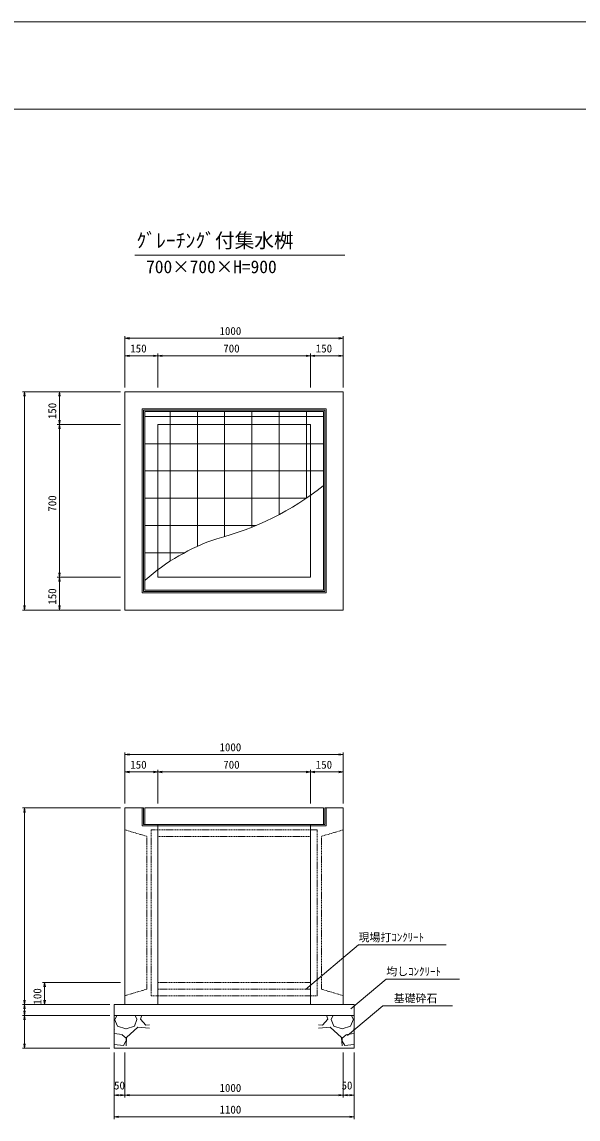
# Model space of a CAD drawing. Units: millimetres on the paper. Extents: x 0 to 841, y 0 to 594.
# Drawn here: x 381.7 to 509.2, y 342.7 to 594 of the extents above; entities that cross this region are included whole.
import ezdxf
from ezdxf.enums import TextEntityAlignment as Align

# ---------------------------------------------------------------- set-up
doc = ezdxf.new("R2010")
doc.units = ezdxf.units.MM
doc.linetypes.add('USER1', pattern=[0.375, 0.25, -0.125])
for name, color, linetype, lineweight in [('D-STR-DIM（寸法）', 7, 'Continuous', 18), ('D-STR-HTXT（旗揚げ）', 7, 'Continuous', 18), ('D-STR-STR1（構造物）', 4, 'Continuous', 18), ('D-STR-STRn（構造物）', 7, 'Continuous', 18), ('D-STR（構造物外形線）', 1, 'Continuous', 18), ('D-TTL(外枠）', 2, 'Continuous', 18), ('DEFPOINTS_2', 8, 'Continuous', 18)]:
    doc.layers.add(name, color=color, linetype=linetype, lineweight=lineweight)
doc.layers.add('D-STR-TXT（文字）', color=7, linetype='Continuous')
doc.layers.add('D-TTL-TXT（文字）', color=7, linetype='Continuous')
doc.styles.add('ＭＳ ゴシック', font='')
doc.styles.get('ＭＳ ゴシック').set_extended_font_data('MS Gothic')

msp = doc.modelspace()

# ---------------------------------------------------------------- linework, layer by layer
at = {"layer": 'D-STR-DIM（寸法）'}
for p, q in [((405.34, 510.282), (405.34, 522.032)), ((405.34, 521.532), (406.34, 521.698)), ((406.34, 521.365), (405.34, 521.532)), ((405.34, 521.532), (406.34, 521.532)), ((406.34, 521.532), (454.34, 521.532)), ((454.34, 521.698), (455.34, 521.532)), ((455.34, 521.532), (454.34, 521.365)), ((455.34, 521.532), (454.34, 521.532)), ((455.34, 510.282), (455.34, 522.032)), ((405.34, 510.282), (405.34, 518.032)), ((412.84, 510.282), (412.84, 518.032)), ((412.84, 510.282), (412.84, 518.032)), ((447.84, 510.282), (447.84, 518.032)), ((447.84, 510.282), (447.84, 518.032)), ((455.34, 510.282), (455.34, 518.032)), ((405.34, 517.532), (406.34, 517.698)), ((406.34, 517.365), (405.34, 517.532)), ((405.34, 517.532), (406.34, 517.532)), ((411.84, 517.532), (406.34, 517.532)), ((411.84, 517.698), (412.84, 517.532)), ((412.84, 517.532), (411.84, 517.365)), ((412.84, 517.532), (411.84, 517.532)), ((412.84, 517.532), (413.84, 517.698)), ((413.84, 517.365), (412.84, 517.532)), ((412.84, 517.532), (413.84, 517.532)), ((413.84, 517.532), (446.84, 517.532)), ((446.84, 517.698), (447.84, 517.532)), ((447.84, 517.532), (446.84, 517.365)), ((447.84, 517.532), (446.84, 517.532)), ((447.84, 517.532), (448.84, 517.698)), ((448.84, 517.365), (447.84, 517.532)), ((447.84, 517.532), (448.84, 517.532)), ((448.84, 517.532), (454.34, 517.532)), ((454.34, 517.698), (455.34, 517.532)), ((455.34, 517.532), (454.34, 517.365)), ((455.34, 517.532), (454.34, 517.532)), ((404.34, 509.282), (381.84, 509.282)), ((382.173, 508.282), (382.34, 509.282)), ((382.34, 509.282), (382.506, 508.282)), ((382.34, 509.282), (382.34, 508.282)), ((382.34, 508.282), (382.34, 460.282)), ((404.34, 509.282), (389.84, 509.282)), ((390.173, 508.282), (390.34, 509.282)), ((390.34, 509.282), (390.506, 508.282)), ((390.34, 509.282), (390.34, 508.282)), ((390.34, 508.282), (390.34, 502.782)), ((390.34, 501.782), (390.173, 502.782)), ((390.506, 502.782), (390.34, 501.782)), ((390.34, 501.782), (390.34, 502.782)), ((404.34, 501.782), (389.84, 501.782)), ((404.34, 501.782), (389.84, 501.782)), ((390.173, 500.782), (390.34, 501.782)), ((390.34, 501.782), (390.506, 500.782)), ((390.34, 501.782), (390.34, 500.782)), ((390.34, 500.782), (390.34, 467.782)), ((390.34, 466.782), (390.173, 467.782)), ((390.506, 467.782), (390.34, 466.782)), ((390.34, 466.782), (390.34, 467.782)), ((404.34, 466.782), (389.84, 466.782)), ((404.34, 466.782), (389.84, 466.782)), ((390.173, 465.782), (390.34, 466.782)), ((390.34, 466.782), (390.506, 465.782)), ((390.34, 466.782), (390.34, 465.782)), ((390.34, 465.782), (390.34, 460.282)), ((382.34, 459.282), (382.173, 460.282)), ((382.506, 460.282), (382.34, 459.282)), ((382.34, 459.282), (382.34, 460.282)), ((390.34, 459.282), (390.173, 460.282)), ((390.506, 460.282), (390.34, 459.282)), ((390.34, 459.282), (390.34, 460.282)), ((404.34, 459.282), (381.84, 459.282)), ((404.34, 459.282), (389.84, 459.282)), ((405.34, 414.928), (405.34, 426.678)), ((405.34, 426.178), (406.34, 426.344)), ((406.34, 426.011), (405.34, 426.178)), ((405.34, 426.178), (406.34, 426.178)), ((406.34, 426.178), (454.34, 426.178)), ((454.34, 426.344), (455.34, 426.178)), ((455.34, 426.178), (454.34, 426.011)), ((455.34, 426.178), (454.34, 426.178)), ((455.34, 414.928), (455.34, 426.678)), ((405.34, 414.928), (405.34, 422.678)), ((405.34, 422.178), (406.34, 422.344)), ((411.84, 422.344), (412.84, 422.178)), ((412.84, 414.928), (412.84, 422.678)), ((412.84, 414.928), (412.84, 422.678)), ((412.84, 422.178), (413.84, 422.344)), ((446.84, 422.344), (447.84, 422.178)), ((447.84, 414.928), (447.84, 422.678)), ((447.84, 414.928), (447.84, 422.678)), ((447.84, 422.178), (448.84, 422.344)), ((454.34, 422.344), (455.34, 422.178)), ((455.34, 414.928), (455.34, 422.678)), ((406.34, 422.011), (405.34, 422.178)), ((405.34, 422.178), (406.34, 422.178)), ((411.84, 422.178), (406.34, 422.178)), ((412.84, 422.178), (411.84, 422.011)), ((412.84, 422.178), (411.84, 422.178)), ((413.84, 422.011), (412.84, 422.178)), ((412.84, 422.178), (413.84, 422.178)), ((413.84, 422.178), (446.84, 422.178)), ((447.84, 422.178), (446.84, 422.011)), ((447.84, 422.178), (446.84, 422.178)), ((448.84, 422.011), (447.84, 422.178)), ((447.84, 422.178), (448.84, 422.178)), ((448.84, 422.178), (454.34, 422.178)), ((455.34, 422.178), (454.34, 422.011)), ((455.34, 422.178), (454.34, 422.178)), ((404.34, 413.928), (381.84, 413.928)), ((382.173, 412.928), (382.34, 413.928)), ((382.34, 413.928), (382.506, 412.928)), ((382.34, 413.928), (382.34, 412.928)), ((382.34, 412.928), (382.34, 369.928)), ((404.34, 373.928), (386.426, 373.928)), ((386.76, 372.928), (386.926, 373.928)), ((386.926, 373.928), (387.093, 372.928)), ((386.926, 373.928), (386.926, 372.928)), ((386.926, 372.928), (386.926, 369.928)), ((382.34, 368.928), (382.173, 369.928)), ((382.506, 369.928), (382.34, 368.928)), ((382.34, 368.928), (382.34, 369.928)), ((386.926, 368.928), (386.76, 369.928)), ((387.093, 369.928), (386.926, 368.928)), ((386.926, 368.928), (386.926, 369.928)), ((401.84, 368.928), (381.84, 368.928)), ((399.34, 368.928), (381.84, 368.928)), ((382.173, 367.928), (382.34, 368.928)), ((382.34, 366.428), (382.173, 367.428)), ((382.34, 368.928), (382.506, 367.928)), ((382.34, 368.928), (382.34, 367.928)), ((382.34, 367.928), (382.34, 367.428)), ((382.506, 367.428), (382.34, 366.428)), ((382.34, 366.428), (382.34, 367.428)), ((401.84, 368.928), (386.426, 368.928)), ((401.84, 366.428), (381.84, 366.428)), ((401.84, 366.428), (381.84, 366.428)), ((382.173, 365.428), (382.34, 366.428)), ((382.34, 366.428), (382.506, 365.428)), ((382.34, 366.428), (382.34, 365.428)), ((382.34, 365.428), (382.34, 359.928)), ((382.34, 358.928), (382.173, 359.928)), ((382.506, 359.928), (382.34, 358.928)), ((382.34, 358.928), (382.34, 359.928)), ((401.84, 358.928), (381.84, 358.928)), ((402.84, 357.928), (402.84, 347.635)), ((402.84, 357.928), (402.84, 342.667)), ((405.34, 357.928), (405.34, 347.635)), ((405.34, 357.928), (405.34, 347.635)), ((455.34, 357.928), (455.34, 347.635)), ((455.34, 357.928), (455.34, 347.635)), ((457.84, 357.928), (457.84, 342.667)), ((457.84, 357.928), (457.84, 347.635)), ((402.84, 348.135), (403.84, 348.301)), ((403.84, 347.968), (402.84, 348.135)), ((402.84, 348.135), (403.84, 348.135)), ((404.34, 348.135), (403.84, 348.135)), ((404.34, 348.301), (405.34, 348.135)), ((405.34, 348.135), (404.34, 347.968)), ((405.34, 348.135), (404.34, 348.135)), ((405.34, 348.135), (406.34, 348.301)), ((406.34, 347.968), (405.34, 348.135)), ((405.34, 348.135), (406.34, 348.135)), ((454.34, 348.135), (406.34, 348.135)), ((454.34, 348.301), (455.34, 348.135)), ((455.34, 348.135), (454.34, 347.968)), ((455.34, 348.135), (454.34, 348.135)), ((455.34, 348.135), (456.34, 348.301)), ((456.34, 347.968), (455.34, 348.135)), ((455.34, 348.135), (456.34, 348.135)), ((456.34, 348.135), (456.84, 348.135)), ((456.84, 348.301), (457.84, 348.135)), ((457.84, 348.135), (456.84, 347.968)), ((457.84, 348.135), (456.84, 348.135)), ((402.84, 343.167), (403.84, 343.333)), ((403.84, 343), (402.84, 343.167)), ((402.84, 343.167), (403.84, 343.167)), ((456.84, 343.167), (403.84, 343.167)), ((456.84, 343.333), (457.84, 343.167)), ((457.84, 343.167), (456.84, 343)), ((457.84, 343.167), (456.84, 343.167))]:
    msp.add_line(p, q, dxfattribs=at)
at = {"layer": 'D-STR-HTXT（旗揚げ）'}
for p, q in [((407.612, 540.543), (455.72, 540.543)), ((446.677, 372.353), (458.862, 382.568)), ((478.897, 382.568), (458.862, 382.568)), ((457.096, 367.929), (465.219, 374.739)), ((481.986, 374.739), (465.219, 374.739)), ((456.299, 361.802), (464.422, 368.612)), ((480.396, 368.612), (464.422, 368.612))]:
    msp.add_line(p, q, dxfattribs=at)
at = {"layer": 'D-STR-STR1（構造物）'}
for p, q in [((409.265, 463.207), (409.265, 505.357)), ((451.415, 505.357), (409.265, 505.357)), ((451.415, 463.207), (451.415, 505.357)), ((409.565, 463.507), (409.565, 505.057)), ((451.115, 505.057), (409.565, 505.057)), ((409.865, 463.807), (409.865, 504.757)), ((450.815, 504.757), (409.865, 504.757)), ((450.74, 503.628), (409.94, 503.628)), ((415.674, 501.782), (415.674, 504.682)), ((421.924, 501.782), (421.924, 504.682)), ((428.174, 501.782), (428.174, 504.682)), ((434.424, 501.782), (434.424, 504.682)), ((440.674, 501.782), (440.674, 504.682)), ((446.924, 501.782), (446.924, 504.682)), ((450.815, 463.807), (450.815, 504.757)), ((451.115, 463.507), (451.115, 505.057)), ((415.674, 470.452), (415.674, 501.782)), ((421.924, 473.86), (421.924, 501.782)), ((428.174, 476.109), (428.174, 501.782)), ((434.424, 478.254), (434.424, 501.782)), ((440.674, 481.153), (440.674, 501.782)), ((446.924, 484.926), (446.924, 501.782)), ((412.84, 497.378), (409.94, 497.378)), ((447.84, 497.378), (412.84, 497.378)), ((450.74, 497.378), (447.84, 497.378)), ((412.84, 491.128), (409.94, 491.128)), ((447.84, 491.128), (412.84, 491.128)), ((450.74, 491.128), (447.84, 491.128)), ((412.84, 484.878), (409.94, 484.878)), ((446.854, 484.878), (412.84, 484.878)), ((412.84, 478.628), (409.94, 478.628)), ((435.335, 478.628), (412.84, 478.628)), ((412.84, 472.378), (409.94, 472.378)), ((418.935, 472.378), (412.84, 472.378)), ((409.94, 466.128), (409.94, 466.128)), ((451.415, 463.207), (409.265, 463.207)), ((451.115, 463.507), (409.565, 463.507)), ((450.815, 463.807), (409.865, 463.807)), ((409.265, 413.928), (409.265, 409.878)), ((409.565, 413.928), (409.265, 413.928)), ((409.265, 410.028), (409.265, 413.928)), ((409.565, 410.178), (409.565, 413.928)), ((450.815, 413.928), (409.865, 413.928)), ((409.865, 410.178), (409.865, 413.928)), ((450.815, 413.928), (450.815, 410.178)), ((451.115, 413.928), (451.415, 413.928)), ((451.115, 410.178), (451.115, 413.928)), ((451.415, 413.928), (451.415, 409.878)), ((451.415, 410.028), (451.415, 413.928)), ((451.415, 409.878), (409.265, 409.878)), ((451.115, 410.178), (409.565, 410.178))]:
    msp.add_line(p, q, dxfattribs=at)
at = {"layer": 'D-STR-STR1（構造物）', "color": 7, "linetype": 'USER1'}
msp.add_line((412.84, 373.928), (447.84, 373.928), dxfattribs=at)
at = {"layer": 'D-STR-STR1（構造物）'}
for centre, radius, start, end in [((410.166, 538.753), 65.181, 284.38345, 308.4971), ((442.047, 429.517), 48.695, 108.79618, 131.25146)]:
    msp.add_arc(centre, radius, start, end, dxfattribs=at)
at = {"layer": 'D-STR-STRn（構造物）'}
for p, q in [((402.84, 368.928), (402.84, 363.928)), ((405.34, 368.928), (402.84, 368.928)), ((402.84, 368.928), (402.84, 358.928)), ((455.34, 368.928), (457.84, 368.928)), ((455.34, 368.928), (457.84, 368.928)), ((457.84, 368.928), (457.84, 363.928)), ((457.84, 368.928), (457.84, 358.928)), ((457.84, 366.428), (402.84, 366.428)), ((402.966, 365.517), (403.646, 363.93)), ((403.089, 365.519), (403.389, 366.217)), ((407.507, 363.922), (408.074, 365.509)), ((407.748, 366.217), (408.071, 365.517)), ((408.862, 365.514), (409.126, 366.217)), ((410.11, 364.174), (408.863, 365.535)), ((450.569, 364.174), (451.816, 365.535)), ((451.817, 365.514), (451.553, 366.217)), ((453.172, 363.922), (452.605, 365.509)), ((452.931, 366.217), (452.608, 365.517)), ((457.713, 365.517), (457.033, 363.93)), ((457.59, 365.519), (457.29, 366.217)), ((402.97, 363.249), (402.84, 363.292)), ((402.84, 363.182), (402.956, 363.252)), ((404.683, 362.011), (402.84, 362.288)), ((403.638, 363.919), (405.565, 363.352)), ((405.587, 361.195), (404.68, 361.988)), ((405.586, 363.351), (407.513, 363.918)), ((408.306, 363.704), (405.699, 361.323)), ((410.983, 363.462), (408.299, 363.686)), ((410.983, 364.246), (410.097, 364.169)), ((449.696, 364.246), (450.582, 364.169)), ((449.696, 363.462), (452.38, 363.686)), ((452.373, 363.704), (454.98, 361.323)), ((455.093, 363.351), (453.166, 363.918)), ((455.092, 361.195), (455.999, 361.988)), ((457.041, 363.919), (455.114, 363.352)), ((455.996, 362.011), (457.84, 362.288)), ((457.709, 363.249), (457.84, 363.292)), ((457.84, 363.182), (457.723, 363.252)), ((402.84, 359.764), (405.012, 359.503)), ((404.994, 359.503), (405.561, 360.524)), ((405.575, 360.529), (405.575, 361.209)), ((405.691, 361.319), (405.6, 359.415)), ((454.988, 361.319), (455.079, 359.415)), ((455.104, 360.529), (455.104, 361.209)), ((455.685, 359.503), (455.118, 360.524)), ((457.84, 359.764), (455.667, 359.503)), ((457.84, 358.928), (402.84, 358.928))]:
    msp.add_line(p, q, dxfattribs=at)
at = {"layer": 'D-STR（構造物外形線）'}
for p, q in [((455.34, 509.282), (405.34, 509.282)), ((405.34, 509.282), (405.34, 459.282)), ((455.34, 459.282), (455.34, 509.282)), ((447.84, 501.782), (412.84, 501.782)), ((412.84, 501.782), (412.84, 466.782)), ((447.84, 466.782), (447.84, 501.782)), ((412.84, 466.782), (447.84, 466.782)), ((405.34, 459.282), (455.34, 459.282)), ((405.34, 368.928), (405.34, 413.928)), ((405.34, 413.928), (409.265, 413.928)), ((409.265, 410.178), (409.265, 413.928)), ((409.565, 413.928), (409.565, 410.178)), ((451.115, 413.928), (451.115, 410.178)), ((451.415, 413.928), (455.34, 413.928)), ((451.415, 413.928), (451.415, 410.178)), ((455.34, 413.928), (455.34, 368.928)), ((412.84, 410.178), (412.84, 368.928)), ((447.84, 410.178), (447.84, 368.928)), ((405.34, 368.928), (455.34, 368.928))]:
    msp.add_line(p, q, dxfattribs=at)
at = {"layer": 'D-STR（構造物外形線）', "linetype": 'USER1'}
for p, q in [((405.34, 408.928), (410.34, 407.428)), ((410.34, 407.428), (410.34, 372.428)), ((411.34, 408.928), (411.34, 370.928)), ((449.34, 408.928), (411.34, 408.928)), ((412.84, 407.428), (412.84, 372.428)), ((447.84, 407.428), (412.84, 407.428)), ((447.84, 372.428), (447.84, 407.428)), ((449.34, 370.928), (449.34, 408.928)), ((455.34, 408.928), (450.34, 407.428)), ((450.34, 407.428), (450.34, 372.428)), ((410.34, 372.428), (405.34, 370.928)), ((412.84, 372.428), (447.84, 372.428)), ((450.34, 372.428), (455.34, 370.928)), ((411.34, 370.928), (449.34, 370.928))]:
    msp.add_line(p, q, dxfattribs=at)
at = {"layer": 'D-TTL(外枠）'}
msp.add_line((23, 574), (818, 574), dxfattribs=at)
at = {"layer": 'DEFPOINTS_2'}
msp.add_line((0, 594), (841, 594), dxfattribs=at)

# ---------------------------------------------------------------- texts
at = {"layer": 'D-STR-DIM（寸法）', "style": 'ＭＳ ゴシック'}
for s, p in [('1000', (426.996, 521.732)), ('150', (406.558, 517.732)), ('700', (427.865, 517.732)), ('150', (449.058, 517.732)), ('1000', (426.996, 426.378)), ('150', (406.558, 422.378)), ('700', (427.865, 422.378)), ('150', (449.058, 422.378)), ('50', (402.834, 348.894)), ('1000', (426.996, 348.335)), ('50', (454.959, 348.894)), ('1100', (426.996, 343.367))]:
    msp.add_text(s, height=1.833, dxfattribs=at).set_placement(p, align=Align.BOTTOM_LEFT)
for s, p in [('150', (390.14, 503)), ('700', (390.14, 481.807)), ('150', (390.14, 460.5)), ('100', (386.726, 368.896))]:
    msp.add_text(s, height=1.833, rotation=90, dxfattribs=at).set_placement(p, align=Align.BOTTOM_LEFT)
at = {"layer": 'D-STR-TXT（文字）', "style": 'ＭＳ ゴシック'}
for s, p in [('現場打ｺﾝｸﾘｰﾄ', (458.862, 382.821)), ('均しｺﾝｸﾘｰﾄ', (465.219, 374.991)), ('基礎砕石', (466.922, 368.864))]:
    msp.add_text(s, height=1.833, dxfattribs=at).set_placement(p, align=Align.BOTTOM_LEFT)
at = {"layer": 'D-TTL-TXT（文字）', "style": 'ＭＳ ゴシック'}
for s, height, p in [('ｸﾞﾚｰﾁﾝｸﾞ付集水桝', 3.299, (407.962, 541.287)), ('700×700×H=900', 2.933, (410.177, 535.564))]:
    msp.add_text(s, height=height, dxfattribs=at).set_placement(p, align=Align.BOTTOM_LEFT)

doc.saveas('drawing.dxf')
